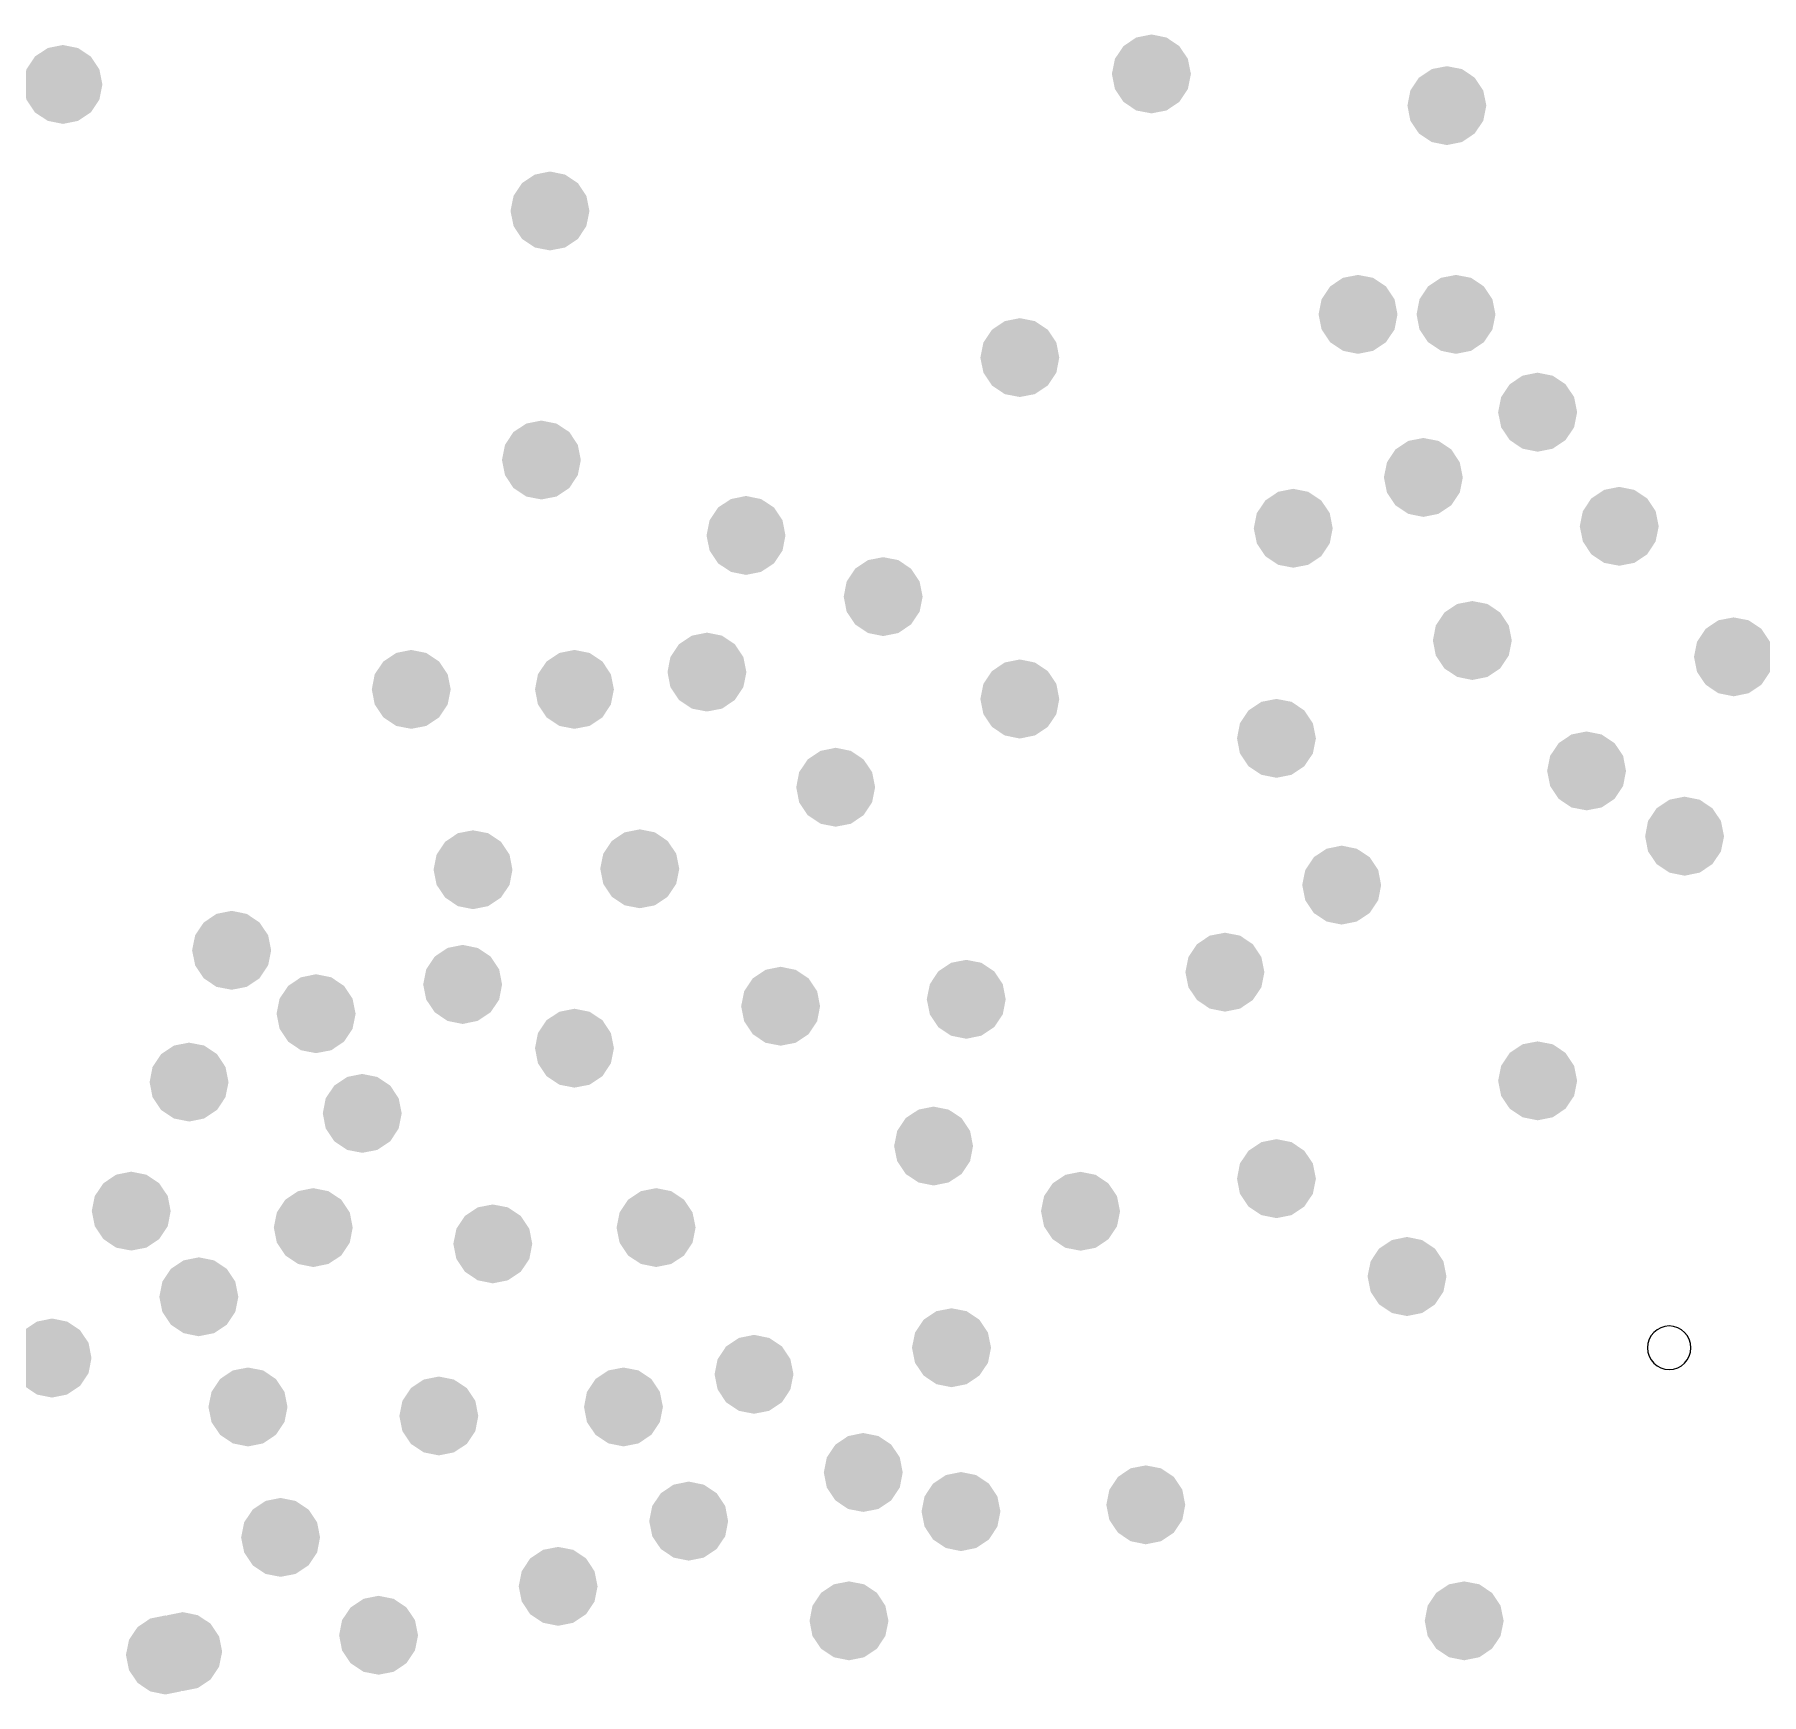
# Model space of a CAD drawing. Header units: millimetres. Extents: x 87938 to 265635, y 330093 to 434310.
# Drawn here: x 237111 to 238358, y 385910 to 387109 of the extents above; entities that cross this region are included whole.
import ezdxf

# ---------------------------------------------------------------- set-up
doc = ezdxf.new("R2010")
doc.units = ezdxf.units.MM

# ---------------------------------------------------------------- blocks, each defined once
blk = doc.blocks.new('A$C3F56660F')
at = {"lineweight": 0}
for start, end in [(0, 180), (180, 0)]:
    blk.add_arc((5914.5, 4636.9), 15.7, start, end, dxfattribs=at)
for points in [[(4754.2, 5549.5), (4754.2, 5578), (4734, 5569.7), (4743.2, 5575.8)], [(4754.2, 5549.5), (4774.3, 5569.7), (4754.2, 5578), (4765.1, 5575.8)], [(5540.5, 5557.1), (5520.3, 5577.2), (5511.9, 5557.1), (5514.1, 5568)], [(5540.5, 5557.1), (5540.5, 5585.6), (5520.3, 5577.2), (5529.5, 5583.4)], [(5540.5, 5557.1), (5560.6, 5577.2), (5540.5, 5585.6), (5551.4, 5583.4)], [(5540.5, 5557.1), (5569, 5557.1), (5560.6, 5577.2), (5566.8, 5568)], [(4754.2, 5549.5), (4734, 5569.7), (4725.6, 5549.5), (4727.8, 5560.4)], [(4754.2, 5549.5), (4782.7, 5549.5), (4774.3, 5569.7), (4780.5, 5560.4)], [(5540.5, 5557.1), (5511.9, 5557.1), (5520.3, 5536.9), (5514.1, 5546.2)], [(5540.5, 5557.1), (5520.3, 5536.9), (5540.5, 5528.6), (5529.5, 5530.7)], [(5540.5, 5557.1), (5540.5, 5528.6), (5560.6, 5536.9), (5551.4, 5530.7)], [(5540.5, 5557.1), (5560.6, 5536.9), (5569, 5557.1), (5566.8, 5546.2)], [(5753.9, 5534.2), (5733.7, 5554.4), (5725.4, 5534.2), (5727.5, 5545.1)], [(5753.9, 5534.2), (5753.9, 5562.7), (5733.7, 5554.4), (5743, 5560.6)], [(5753.9, 5534.2), (5774, 5554.4), (5753.9, 5562.7), (5764.8, 5560.6)], [(5753.9, 5534.2), (5782.4, 5534.2), (5774, 5554.4), (5780.2, 5545.1)], [(4754.2, 5549.5), (4725.6, 5549.5), (4734, 5529.3), (4727.8, 5538.6)], [(4754.2, 5549.5), (4734, 5529.3), (4754.2, 5521), (4743.2, 5523.2)], [(4754.2, 5549.5), (4754.2, 5521), (4774.3, 5529.3), (4765.1, 5523.2)], [(4754.2, 5549.5), (4774.3, 5529.3), (4782.7, 5549.5), (4780.5, 5538.6)], [(5753.9, 5534.2), (5725.4, 5534.2), (5733.7, 5514.1), (5727.5, 5523.3)], [(5753.9, 5534.2), (5733.7, 5514.1), (5753.9, 5505.7), (5743, 5507.9)], [(5753.9, 5534.2), (5753.9, 5505.7), (5774, 5514.1), (5764.8, 5507.9)], [(5753.9, 5534.2), (5774, 5514.1), (5782.4, 5534.2), (5780.2, 5523.3)], [(5106, 5458.1), (5085.8, 5478.2), (5077.5, 5458.1), (5079.7, 5469)], [(5106, 5458.1), (5106, 5486.6), (5085.8, 5478.2), (5095.1, 5484.4)], [(5106, 5458.1), (5126.2, 5478.2), (5106, 5486.6), (5116.9, 5484.4)], [(5106, 5458.1), (5134.5, 5458.1), (5126.2, 5478.2), (5132.3, 5469)], [(5106, 5458.1), (5077.5, 5458.1), (5085.8, 5437.9), (5079.7, 5447.2)], [(5106, 5458.1), (5085.8, 5437.9), (5106, 5429.6), (5095.1, 5431.7)], [(5106, 5458.1), (5106, 5429.6), (5126.2, 5437.9), (5116.9, 5431.7)], [(5106, 5458.1), (5126.2, 5437.9), (5134.5, 5458.1), (5132.3, 5447.2)], [(5689.7, 5383.4), (5669.6, 5403.6), (5661.2, 5383.4), (5663.4, 5394.3)], [(5689.7, 5383.4), (5689.7, 5411.9), (5669.6, 5403.6), (5678.8, 5409.8)], [(5689.7, 5383.4), (5709.9, 5403.6), (5689.7, 5411.9), (5700.6, 5409.8)], [(5689.7, 5383.4), (5718.2, 5383.4), (5709.9, 5403.6), (5716.1, 5394.3)], [(5760.5, 5383.4), (5740.3, 5403.6), (5732, 5383.4), (5734.1, 5394.3)], [(5760.5, 5383.4), (5760.5, 5411.9), (5740.3, 5403.6), (5749.6, 5409.8)], [(5760.5, 5383.4), (5780.6, 5403.6), (5760.5, 5411.9), (5771.4, 5409.8)], [(5760.5, 5383.4), (5789, 5383.4), (5780.6, 5403.6), (5786.8, 5394.3)], [(5445.4, 5352.2), (5445.4, 5380.7), (5425.3, 5372.3), (5434.5, 5378.5)], [(5445.4, 5352.2), (5465.6, 5372.3), (5445.4, 5380.7), (5456.3, 5378.5)], [(5689.7, 5383.4), (5661.2, 5383.4), (5669.6, 5363.3), (5663.4, 5372.5)], [(5689.7, 5383.4), (5669.6, 5363.3), (5689.7, 5354.9), (5678.8, 5357.1)], [(5689.7, 5383.4), (5689.7, 5354.9), (5709.9, 5363.3), (5700.6, 5357.1)], [(5689.7, 5383.4), (5709.9, 5363.3), (5718.2, 5383.4), (5716.1, 5372.5)], [(5760.5, 5383.4), (5732, 5383.4), (5740.3, 5363.3), (5734.1, 5372.5)], [(5760.5, 5383.4), (5740.3, 5363.3), (5760.5, 5354.9), (5749.6, 5357.1)], [(5760.5, 5383.4), (5760.5, 5354.9), (5780.6, 5363.3), (5771.4, 5357.1)], [(5760.5, 5383.4), (5780.6, 5363.3), (5789, 5383.4), (5786.8, 5372.5)], [(5445.4, 5352.2), (5425.3, 5372.3), (5416.9, 5352.2), (5419.1, 5363.1)], [(5445.4, 5352.2), (5473.9, 5352.2), (5465.6, 5372.3), (5471.8, 5363.1)], [(5445.4, 5352.2), (5416.9, 5352.2), (5425.3, 5332), (5419.1, 5341.3)], [(5445.4, 5352.2), (5425.3, 5332), (5445.4, 5323.7), (5434.5, 5325.8)], [(5445.4, 5352.2), (5445.4, 5323.7), (5465.6, 5332), (5456.3, 5325.8)], [(5445.4, 5352.2), (5465.6, 5332), (5473.9, 5352.2), (5471.8, 5341.3)], [(5819.4, 5312.7), (5819.4, 5341.3), (5799.3, 5332.9), (5808.5, 5339.1)], [(5819.4, 5312.7), (5839.6, 5332.9), (5819.4, 5341.3), (5830.4, 5339.1)], [(5819.4, 5312.7), (5799.3, 5332.9), (5790.9, 5312.7), (5793.1, 5323.7)], [(5819.4, 5312.7), (5848, 5312.7), (5839.6, 5332.9), (5845.8, 5323.7)], [(5099.8, 5278.2), (5099.8, 5306.7), (5079.6, 5298.4), (5088.9, 5304.5)], [(5099.8, 5278.2), (5120, 5298.4), (5099.8, 5306.7), (5110.7, 5304.5)], [(5819.4, 5312.7), (5790.9, 5312.7), (5799.3, 5292.6), (5793.1, 5301.8)], [(5819.4, 5312.7), (5799.3, 5292.6), (5819.4, 5284.2), (5808.5, 5286.4)], [(5819.4, 5312.7), (5819.4, 5284.2), (5839.6, 5292.6), (5830.4, 5286.4)], [(5819.4, 5312.7), (5839.6, 5292.6), (5848, 5312.7), (5845.8, 5301.8)], [(5099.8, 5278.2), (5079.6, 5298.4), (5071.3, 5278.2), (5073.5, 5289.1)], [(5099.8, 5278.2), (5128.3, 5278.2), (5120, 5298.4), (5126.1, 5289.1)], [(5736.9, 5265.6), (5736.9, 5294.1), (5716.7, 5285.8), (5726, 5292)], [(5736.9, 5265.6), (5757.1, 5285.8), (5736.9, 5294.1), (5747.8, 5292)], [(5099.8, 5278.2), (5071.3, 5278.2), (5079.6, 5258), (5073.5, 5267.3)], [(5099.8, 5278.2), (5079.6, 5258), (5099.8, 5249.7), (5088.9, 5251.8)], [(5099.8, 5278.2), (5099.8, 5249.7), (5120, 5258), (5110.7, 5251.8)], [(5099.8, 5278.2), (5120, 5258), (5128.3, 5278.2), (5126.1, 5267.3)], [(5736.9, 5265.6), (5716.7, 5285.8), (5708.4, 5265.6), (5710.6, 5276.5)], [(5736.9, 5265.6), (5765.4, 5265.6), (5757.1, 5285.8), (5763.2, 5276.5)], [(5736.9, 5265.6), (5708.4, 5265.6), (5716.7, 5245.5), (5710.6, 5254.7)], [(5736.9, 5265.6), (5716.7, 5245.5), (5736.9, 5237.1), (5726, 5239.3)], [(5736.9, 5265.6), (5736.9, 5237.1), (5757.1, 5245.5), (5747.8, 5239.3)], [(5736.9, 5265.6), (5757.1, 5245.5), (5765.4, 5265.6), (5763.2, 5254.7)], [(5247.6, 5223.7), (5247.6, 5252.2), (5227.5, 5243.9), (5236.7, 5250)], [(5247.6, 5223.7), (5267.8, 5243.9), (5247.6, 5252.2), (5258.5, 5250)], [(5642.9, 5228.9), (5642.9, 5257.4), (5622.8, 5249), (5632, 5255.2)], [(5642.9, 5228.9), (5663.1, 5249), (5642.9, 5257.4), (5653.8, 5255.2)], [(5878.4, 5230.3), (5878.4, 5258.8), (5858.2, 5250.4), (5867.5, 5256.6)], [(5878.4, 5230.3), (5898.6, 5250.4), (5878.4, 5258.8), (5889.3, 5256.6)], [(5247.6, 5223.7), (5227.5, 5243.9), (5219.1, 5223.7), (5221.3, 5234.6)], [(5247.6, 5223.7), (5276.1, 5223.7), (5267.8, 5243.9), (5274, 5234.6)], [(5642.9, 5228.9), (5622.8, 5249), (5614.4, 5228.9), (5616.6, 5239.8)], [(5642.9, 5228.9), (5671.4, 5228.9), (5663.1, 5249), (5669.3, 5239.8)], [(5878.4, 5230.3), (5858.2, 5250.4), (5849.9, 5230.3), (5852.1, 5241.2)], [(5878.4, 5230.3), (5906.9, 5230.3), (5898.6, 5250.4), (5904.7, 5241.2)], [(5642.9, 5228.9), (5614.4, 5228.9), (5622.8, 5208.7), (5616.6, 5218)], [(5642.9, 5228.9), (5622.8, 5208.7), (5642.9, 5200.4), (5632, 5202.5)], [(5642.9, 5228.9), (5642.9, 5200.4), (5663.1, 5208.7), (5653.8, 5202.5)], [(5642.9, 5228.9), (5663.1, 5208.7), (5671.4, 5228.9), (5669.3, 5218)], [(5878.4, 5230.3), (5849.9, 5230.3), (5858.2, 5210.1), (5852.1, 5219.4)], [(5878.4, 5230.3), (5858.2, 5210.1), (5878.4, 5201.8), (5867.5, 5203.9)], [(5878.4, 5230.3), (5878.4, 5201.8), (5898.6, 5210.1), (5889.3, 5203.9)], [(5878.4, 5230.3), (5898.6, 5210.1), (5906.9, 5230.3), (5904.7, 5219.4)], [(5247.6, 5223.7), (5219.1, 5223.7), (5227.5, 5203.5), (5221.3, 5212.8)], [(5247.6, 5223.7), (5227.5, 5203.5), (5247.6, 5195.2), (5236.7, 5197.4)], [(5247.6, 5223.7), (5247.6, 5195.2), (5267.8, 5203.5), (5258.5, 5197.4)], [(5247.6, 5223.7), (5267.8, 5203.5), (5276.1, 5223.7), (5274, 5212.8)], [(5346.7, 5179.5), (5346.7, 5208), (5326.5, 5199.7), (5335.8, 5205.9)], [(5346.7, 5179.5), (5366.8, 5199.7), (5346.7, 5208), (5357.6, 5205.9)], [(5346.7, 5179.5), (5326.5, 5199.7), (5318.2, 5179.5), (5320.3, 5190.4)], [(5346.7, 5179.5), (5375.2, 5179.5), (5366.8, 5199.7), (5373, 5190.4)], [(5346.7, 5179.5), (5318.2, 5179.5), (5326.5, 5159.4), (5320.3, 5168.6)], [(5346.7, 5179.5), (5326.5, 5159.4), (5346.7, 5151), (5335.8, 5153.2)], [(5346.7, 5179.5), (5346.7, 5151), (5366.8, 5159.4), (5357.6, 5153.2)], [(5346.7, 5179.5), (5366.8, 5159.4), (5375.2, 5179.5), (5373, 5168.6)], [(5772.3, 5147.8), (5752.1, 5168), (5743.8, 5147.8), (5745.9, 5158.7)], [(5772.3, 5147.8), (5772.3, 5176.3), (5752.1, 5168), (5761.4, 5174.2)], [(5772.3, 5147.8), (5792.4, 5168), (5772.3, 5176.3), (5783.2, 5174.2)], [(5772.3, 5147.8), (5800.8, 5147.8), (5792.4, 5168), (5798.6, 5158.7)], [(5961, 5136), (5961, 5164.5), (5940.8, 5156.2), (5950, 5162.4)], [(5961, 5136), (5981.1, 5156.2), (5961, 5164.5), (5971.9, 5162.4)], [(5219.4, 5125), (5219.4, 5153.5), (5199.2, 5145.1), (5208.5, 5151.3)], [(5219.4, 5125), (5239.5, 5145.1), (5219.4, 5153.5), (5230.3, 5151.3)], [(5961, 5136), (5940.8, 5156.2), (5932.4, 5136), (5934.6, 5146.9)], [(5961, 5136), (5989.5, 5136), (5981.1, 5156.2), (5987.3, 5146.9)], [(5005.8, 5112.5), (5005.8, 5141), (4985.6, 5132.6), (4994.9, 5138.8)], [(5005.8, 5112.5), (5025.9, 5132.6), (5005.8, 5141), (5016.7, 5138.8)], [(5123.7, 5112.5), (5123.7, 5141), (5103.5, 5132.6), (5112.8, 5138.8)], [(5123.7, 5112.5), (5143.9, 5132.6), (5123.7, 5141), (5134.6, 5138.8)], [(5219.4, 5125), (5199.2, 5145.1), (5190.9, 5125), (5193, 5135.9)], [(5219.4, 5125), (5247.9, 5125), (5239.5, 5145.1), (5245.7, 5135.9)], [(5772.3, 5147.8), (5743.8, 5147.8), (5752.1, 5127.6), (5745.9, 5136.9)], [(5772.3, 5147.8), (5752.1, 5127.6), (5772.3, 5119.3), (5761.4, 5121.5)], [(5772.3, 5147.8), (5772.3, 5119.3), (5792.4, 5127.6), (5783.2, 5121.5)], [(5772.3, 5147.8), (5792.4, 5127.6), (5800.8, 5147.8), (5798.6, 5136.9)], [(5005.8, 5112.5), (4985.6, 5132.6), (4977.3, 5112.5), (4979.4, 5123.4)], [(5005.8, 5112.5), (5034.3, 5112.5), (5025.9, 5132.6), (5032.1, 5123.4)], [(5123.7, 5112.5), (5103.5, 5132.6), (5095.2, 5112.5), (5097.3, 5123.4)], [(5123.7, 5112.5), (5152.2, 5112.5), (5143.9, 5132.6), (5150, 5123.4)], [(5445.4, 5105.5), (5445.4, 5134.1), (5425.3, 5125.7), (5434.5, 5131.9)], [(5445.4, 5105.5), (5465.6, 5125.7), (5445.4, 5134.1), (5456.3, 5131.9)], [(5961, 5136), (5932.4, 5136), (5940.8, 5115.9), (5934.6, 5125.1)], [(5961, 5136), (5940.8, 5115.9), (5961, 5107.5), (5950, 5109.7)], [(5961, 5136), (5961, 5107.5), (5981.1, 5115.9), (5971.9, 5109.7)], [(5961, 5136), (5981.1, 5115.9), (5989.5, 5136), (5987.3, 5125.1)], [(5219.4, 5125), (5190.9, 5125), (5199.2, 5104.8), (5193, 5114.1)], [(5219.4, 5125), (5199.2, 5104.8), (5219.4, 5096.5), (5208.5, 5098.6)], [(5219.4, 5125), (5219.4, 5096.5), (5239.5, 5104.8), (5230.3, 5098.6)], [(5219.4, 5125), (5239.5, 5104.8), (5247.9, 5125), (5245.7, 5114.1)], [(5445.4, 5105.5), (5425.3, 5125.7), (5416.9, 5105.5), (5419.1, 5116.5)], [(5445.4, 5105.5), (5473.9, 5105.5), (5465.6, 5125.7), (5471.8, 5116.5)], [(5005.8, 5112.5), (4977.3, 5112.5), (4985.6, 5092.3), (4979.4, 5101.6)], [(5005.8, 5112.5), (4985.6, 5092.3), (5005.8, 5084), (4994.9, 5086.1)], [(5005.8, 5112.5), (5005.8, 5084), (5025.9, 5092.3), (5016.7, 5086.1)], [(5005.8, 5112.5), (5025.9, 5092.3), (5034.3, 5112.5), (5032.1, 5101.6)], [(5123.7, 5112.5), (5095.2, 5112.5), (5103.5, 5092.3), (5097.3, 5101.6)], [(5123.7, 5112.5), (5103.5, 5092.3), (5123.7, 5084), (5112.8, 5086.1)], [(5123.7, 5112.5), (5123.7, 5084), (5143.9, 5092.3), (5134.6, 5086.1)], [(5123.7, 5112.5), (5143.9, 5092.3), (5152.2, 5112.5), (5150, 5101.6)], [(5445.4, 5105.5), (5416.9, 5105.5), (5425.3, 5085.4), (5419.1, 5094.6)], [(5445.4, 5105.5), (5425.3, 5085.4), (5445.4, 5077), (5434.5, 5079.2)], [(5445.4, 5105.5), (5445.4, 5077), (5465.6, 5085.4), (5456.3, 5079.2)], [(5445.4, 5105.5), (5465.6, 5085.4), (5473.9, 5105.5), (5471.8, 5094.6)], [(5630.8, 5077.1), (5630.8, 5105.6), (5610.6, 5097.3), (5619.9, 5103.5)], [(5630.8, 5077.1), (5650.9, 5097.3), (5630.8, 5105.6), (5641.7, 5103.5)], [(5630.8, 5077.1), (5610.6, 5097.3), (5602.3, 5077.1), (5604.4, 5088)], [(5630.8, 5077.1), (5659.3, 5077.1), (5650.9, 5097.3), (5657.1, 5088)], [(5854.8, 5053.6), (5854.8, 5082.1), (5834.7, 5073.7), (5843.9, 5079.9)], [(5854.8, 5053.6), (5875, 5073.7), (5854.8, 5082.1), (5865.7, 5079.9)], [(5312.4, 5041.8), (5312.4, 5070.3), (5292.2, 5061.9), (5301.5, 5068.1)], [(5312.4, 5041.8), (5332.5, 5061.9), (5312.4, 5070.3), (5323.3, 5068.1)], [(5630.8, 5077.1), (5602.3, 5077.1), (5610.6, 5057), (5604.4, 5066.2)], [(5630.8, 5077.1), (5610.6, 5057), (5630.8, 5048.6), (5619.9, 5050.8)], [(5630.8, 5077.1), (5630.8, 5048.6), (5650.9, 5057), (5641.7, 5050.8)], [(5630.8, 5077.1), (5650.9, 5057), (5659.3, 5077.1), (5657.1, 5066.2)], [(5854.8, 5053.6), (5834.7, 5073.7), (5826.3, 5053.6), (5828.5, 5064.5)], [(5854.8, 5053.6), (5883.3, 5053.6), (5875, 5073.7), (5881.2, 5064.5)], [(5312.4, 5041.8), (5292.2, 5061.9), (5283.9, 5041.8), (5286, 5052.7)], [(5312.4, 5041.8), (5340.9, 5041.8), (5332.5, 5061.9), (5338.7, 5052.7)], [(5854.8, 5053.6), (5826.3, 5053.6), (5834.7, 5033.4), (5828.5, 5042.7)], [(5854.8, 5053.6), (5834.7, 5033.4), (5854.8, 5025.1), (5843.9, 5027.2)], [(5854.8, 5053.6), (5854.8, 5025.1), (5875, 5033.4), (5865.7, 5027.2)], [(5854.8, 5053.6), (5875, 5033.4), (5883.3, 5053.6), (5881.2, 5042.7)], [(5312.4, 5041.8), (5283.9, 5041.8), (5292.2, 5021.6), (5286, 5030.9)], [(5312.4, 5041.8), (5292.2, 5021.6), (5312.4, 5013.3), (5301.5, 5015.4)], [(5312.4, 5041.8), (5312.4, 5013.3), (5332.5, 5021.6), (5323.3, 5015.4)], [(5312.4, 5041.8), (5332.5, 5021.6), (5340.9, 5041.8), (5338.7, 5030.9)], [(5925.6, 5006.4), (5925.6, 5035), (5905.4, 5026.6), (5914.7, 5032.8)], [(5925.6, 5006.4), (5945.7, 5026.6), (5925.6, 5035), (5936.5, 5032.8)], [(5925.6, 5006.4), (5905.4, 5026.6), (5897.1, 5006.4), (5899.2, 5017.4)], [(5925.6, 5006.4), (5954.1, 5006.4), (5945.7, 5026.6), (5951.9, 5017.4)], [(5050.4, 4982.2), (5030.3, 5002.4), (5021.9, 4982.2), (5024.1, 4993.1)], [(5050.4, 4982.2), (5050.4, 5010.7), (5030.3, 5002.4), (5039.5, 5008.6)], [(5050.4, 4982.2), (5070.6, 5002.4), (5050.4, 5010.7), (5061.3, 5008.6)], [(5050.4, 4982.2), (5078.9, 4982.2), (5070.6, 5002.4), (5076.8, 4993.1)], [(5170.9, 4982.9), (5150.7, 5003), (5142.3, 4982.9), (5144.5, 4993.8)], [(5170.9, 4982.9), (5170.9, 5011.4), (5150.7, 5003), (5159.9, 5009.2)], [(5170.9, 4982.9), (5191, 5003), (5170.9, 5011.4), (5181.8, 5009.2)], [(5170.9, 4982.9), (5199.4, 4982.9), (5191, 5003), (5197.2, 4993.8)], [(5925.6, 5006.4), (5897.1, 5006.4), (5905.4, 4986.3), (5899.2, 4995.5)], [(5925.6, 5006.4), (5905.4, 4986.3), (5925.6, 4977.9), (5914.7, 4980.1)], [(5925.6, 5006.4), (5925.6, 4977.9), (5945.7, 4986.3), (5936.5, 4980.1)], [(5925.6, 5006.4), (5945.7, 4986.3), (5954.1, 5006.4), (5951.9, 4995.5)], [(5677.9, 4971.1), (5657.8, 4991.3), (5649.4, 4971.1), (5651.6, 4982)], [(5677.9, 4971.1), (5677.9, 4999.6), (5657.8, 4991.3), (5667, 4997.4)], [(5677.9, 4971.1), (5698.1, 4991.3), (5677.9, 4999.6), (5688.8, 4997.4)], [(5677.9, 4971.1), (5706.4, 4971.1), (5698.1, 4991.3), (5704.3, 4982)], [(5050.4, 4982.2), (5021.9, 4982.2), (5030.3, 4962.1), (5024.1, 4971.3)], [(5050.4, 4982.2), (5030.3, 4962.1), (5050.4, 4953.7), (5039.5, 4955.9)], [(5050.4, 4982.2), (5050.4, 4953.7), (5070.6, 4962.1), (5061.3, 4955.9)], [(5050.4, 4982.2), (5070.6, 4962.1), (5078.9, 4982.2), (5076.8, 4971.3)], [(5170.9, 4982.9), (5142.3, 4982.9), (5150.7, 4962.7), (5144.5, 4972)], [(5170.9, 4982.9), (5150.7, 4962.7), (5170.9, 4954.4), (5159.9, 4956.5)], [(5170.9, 4982.9), (5170.9, 4954.4), (5191, 4962.7), (5181.8, 4956.5)], [(5170.9, 4982.9), (5191, 4962.7), (5199.4, 4982.9), (5197.2, 4972)], [(5677.9, 4971.1), (5649.4, 4971.1), (5657.8, 4950.9), (5651.6, 4960.2)], [(5677.9, 4971.1), (5657.8, 4950.9), (5677.9, 4942.6), (5667, 4944.8)], [(5677.9, 4971.1), (5677.9, 4942.6), (5698.1, 4950.9), (5688.8, 4944.8)], [(5677.9, 4971.1), (5698.1, 4950.9), (5706.4, 4971.1), (5704.3, 4960.2)], [(4876.1, 4924), (4876.1, 4952.5), (4855.9, 4944.1), (4865.1, 4950.3)], [(4876.1, 4924), (4896.2, 4944.1), (4876.1, 4952.5), (4887, 4950.3)], [(4876.1, 4924), (4855.9, 4944.1), (4847.5, 4924), (4849.7, 4934.9)], [(4876.1, 4924), (4904.6, 4924), (4896.2, 4944.1), (4902.4, 4934.9)], [(5042.9, 4899.3), (5042.9, 4927.9), (5022.8, 4919.5), (5032, 4925.7)], [(5042.9, 4899.3), (5063.1, 4919.5), (5042.9, 4927.9), (5053.8, 4925.7)], [(5593.6, 4908.2), (5573.4, 4928.4), (5565, 4908.2), (5567.2, 4919.1)], [(5593.6, 4908.2), (5593.6, 4936.7), (5573.4, 4928.4), (5582.6, 4934.6)], [(5593.6, 4908.2), (5613.7, 4928.4), (5593.6, 4936.7), (5604.5, 4934.6)], [(5593.6, 4908.2), (5622.1, 4908.2), (5613.7, 4928.4), (5619.9, 4919.1)], [(4876.1, 4924), (4847.5, 4924), (4855.9, 4903.8), (4849.7, 4913.1)], [(4876.1, 4924), (4855.9, 4903.8), (4876.1, 4895.5), (4865.1, 4897.6)], [(4876.1, 4924), (4876.1, 4895.5), (4896.2, 4903.8), (4887, 4897.6)], [(4876.1, 4924), (4896.2, 4903.8), (4904.6, 4924), (4902.4, 4913.1)], [(5042.9, 4899.3), (5022.8, 4919.5), (5014.4, 4899.3), (5016.6, 4910.2)], [(5042.9, 4899.3), (5071.4, 4899.3), (5063.1, 4919.5), (5069.3, 4910.2)], [(5406.7, 4888.6), (5406.7, 4917.1), (5386.5, 4908.8), (5395.8, 4915)], [(5406.7, 4888.6), (5426.9, 4908.8), (5406.7, 4917.1), (5417.6, 4915)], [(4937, 4878.2), (4937, 4906.7), (4916.9, 4898.3), (4926.1, 4904.5)], [(4937, 4878.2), (4957.2, 4898.3), (4937, 4906.7), (4948, 4904.5)], [(5272.6, 4883.6), (5252.5, 4903.7), (5244.1, 4883.6), (5246.3, 4894.5)], [(5272.6, 4883.6), (5272.6, 4912.1), (5252.5, 4903.7), (5261.7, 4909.9)], [(5272.6, 4883.6), (5292.8, 4903.7), (5272.6, 4912.1), (5283.5, 4909.9)], [(5272.6, 4883.6), (5301.1, 4883.6), (5292.8, 4903.7), (5299, 4894.5)], [(5406.7, 4888.6), (5386.5, 4908.8), (5378.2, 4888.6), (5380.4, 4899.5)], [(5406.7, 4888.6), (5435.2, 4888.6), (5426.9, 4908.8), (5433.1, 4899.5)], [(5593.6, 4908.2), (5565, 4908.2), (5573.4, 4888.1), (5567.2, 4897.3)], [(5593.6, 4908.2), (5573.4, 4888.1), (5593.6, 4879.7), (5582.6, 4881.9)], [(5593.6, 4908.2), (5593.6, 4879.7), (5613.7, 4888.1), (5604.5, 4881.9)], [(5593.6, 4908.2), (5613.7, 4888.1), (5622.1, 4908.2), (5619.9, 4897.3)], [(4937, 4878.2), (4916.9, 4898.3), (4908.5, 4878.2), (4910.7, 4889.1)], [(4937, 4878.2), (4965.6, 4878.2), (4957.2, 4898.3), (4963.4, 4889.1)], [(5042.9, 4899.3), (5014.4, 4899.3), (5022.8, 4879.2), (5016.6, 4888.4)], [(5042.9, 4899.3), (5022.8, 4879.2), (5042.9, 4870.8), (5032, 4873)], [(5042.9, 4899.3), (5042.9, 4870.8), (5063.1, 4879.2), (5053.8, 4873)], [(5042.9, 4899.3), (5063.1, 4879.2), (5071.4, 4899.3), (5069.3, 4888.4)], [(4937, 4878.2), (4908.5, 4878.2), (4916.9, 4858), (4910.7, 4867.3)], [(4937, 4878.2), (4916.9, 4858), (4937, 4849.7), (4926.1, 4851.8)], [(4937, 4878.2), (4937, 4849.7), (4957.2, 4858), (4948, 4851.8)], [(4937, 4878.2), (4957.2, 4858), (4965.6, 4878.2), (4963.4, 4867.3)], [(5123.7, 4853.3), (5123.7, 4881.8), (5103.5, 4873.5), (5112.8, 4879.6)], [(5123.7, 4853.3), (5143.9, 4873.5), (5123.7, 4881.8), (5134.6, 4879.6)], [(5272.6, 4883.6), (5244.1, 4883.6), (5252.5, 4863.4), (5246.3, 4872.7)], [(5272.6, 4883.6), (5252.5, 4863.4), (5272.6, 4855.1), (5261.7, 4857.2)], [(5272.6, 4883.6), (5272.6, 4855.1), (5292.8, 4863.4), (5283.5, 4857.2)], [(5272.6, 4883.6), (5292.8, 4863.4), (5301.1, 4883.6), (5299, 4872.7)], [(5406.7, 4888.6), (5378.2, 4888.6), (5386.5, 4868.5), (5380.4, 4877.7)], [(5406.7, 4888.6), (5386.5, 4868.5), (5406.7, 4860.1), (5395.8, 4862.3)], [(5406.7, 4888.6), (5406.7, 4860.1), (5426.9, 4868.5), (5417.6, 4862.3)], [(5406.7, 4888.6), (5426.9, 4868.5), (5435.2, 4888.6), (5433.1, 4877.7)], [(5123.7, 4853.3), (5103.5, 4873.5), (5095.2, 4853.3), (5097.3, 4864.2)], [(5123.7, 4853.3), (5152.2, 4853.3), (5143.9, 4873.5), (5150, 4864.2)], [(4845.3, 4828.8), (4845.3, 4857.3), (4825.1, 4849), (4834.4, 4855.2)], [(4845.3, 4828.8), (4865.5, 4849), (4845.3, 4857.3), (4856.2, 4855.2)], [(5123.7, 4853.3), (5095.2, 4853.3), (5103.5, 4833.1), (5097.3, 4842.4)], [(5123.7, 4853.3), (5103.5, 4833.1), (5123.7, 4824.8), (5112.8, 4826.9)], [(5123.7, 4853.3), (5123.7, 4824.8), (5143.9, 4833.1), (5134.6, 4826.9)], [(5123.7, 4853.3), (5143.9, 4833.1), (5152.2, 4853.3), (5150, 4842.4)], [(5819.4, 4829.7), (5819.4, 4858.2), (5799.3, 4849.9), (5808.5, 4856.1)], [(5819.4, 4829.7), (5839.6, 4849.9), (5819.4, 4858.2), (5830.4, 4856.1)], [(4845.3, 4828.8), (4825.1, 4849), (4816.8, 4828.8), (4818.9, 4839.7)], [(4845.3, 4828.8), (4873.8, 4828.8), (4865.5, 4849), (4871.6, 4839.7)], [(5819.4, 4829.7), (5799.3, 4849.9), (5790.9, 4829.7), (5793.1, 4840.6)], [(5819.4, 4829.7), (5848, 4829.7), (5839.6, 4849.9), (5845.8, 4840.6)], [(4845.3, 4828.8), (4816.8, 4828.8), (4825.1, 4808.7), (4818.9, 4817.9)], [(4845.3, 4828.8), (4825.1, 4808.7), (4845.3, 4800.3), (4834.4, 4802.5)], [(4845.3, 4828.8), (4845.3, 4800.3), (4865.5, 4808.7), (4856.2, 4802.5)], [(4845.3, 4828.8), (4865.5, 4808.7), (4873.8, 4828.8), (4871.6, 4817.9)], [(4970.4, 4806.2), (4970.4, 4834.7), (4950.2, 4826.3), (4959.5, 4832.5)], [(4970.4, 4806.2), (4990.6, 4826.3), (4970.4, 4834.7), (4981.3, 4832.5)], [(5819.4, 4829.7), (5790.9, 4829.7), (5799.3, 4809.6), (5793.1, 4818.8)], [(5819.4, 4829.7), (5799.3, 4809.6), (5819.4, 4801.2), (5808.5, 4803.4)], [(5819.4, 4829.7), (5819.4, 4801.2), (5839.6, 4809.6), (5830.4, 4803.4)], [(5819.4, 4829.7), (5839.6, 4809.6), (5848, 4829.7), (5845.8, 4818.8)], [(4970.4, 4806.2), (4950.2, 4826.3), (4941.9, 4806.2), (4944, 4817.1)], [(4970.4, 4806.2), (4998.9, 4806.2), (4990.6, 4826.3), (4996.7, 4817.1)], [(4970.4, 4806.2), (4941.9, 4806.2), (4950.2, 4786), (4944, 4795.3)], [(4970.4, 4806.2), (4950.2, 4786), (4970.4, 4777.7), (4959.5, 4779.8)], [(4970.4, 4806.2), (4970.4, 4777.7), (4990.6, 4786), (4981.3, 4779.8)], [(4970.4, 4806.2), (4990.6, 4786), (4998.9, 4806.2), (4996.7, 4795.3)], [(5383.1, 4782.6), (5363, 4802.8), (5354.6, 4782.6), (5356.8, 4793.5)], [(5383.1, 4782.6), (5383.1, 4811.1), (5363, 4802.8), (5372.2, 4808.9)], [(5383.1, 4782.6), (5403.3, 4802.8), (5383.1, 4811.1), (5394, 4808.9)], [(5383.1, 4782.6), (5411.6, 4782.6), (5403.3, 4802.8), (5409.5, 4793.5)], [(5383.1, 4782.6), (5354.6, 4782.6), (5363, 4762.4), (5356.8, 4771.7)], [(5383.1, 4782.6), (5363, 4762.4), (5383.1, 4754.1), (5372.2, 4756.3)], [(5383.1, 4782.6), (5383.1, 4754.1), (5403.3, 4762.4), (5394, 4756.3)], [(5383.1, 4782.6), (5403.3, 4762.4), (5411.6, 4782.6), (5409.5, 4771.7)], [(5630.8, 4759), (5610.6, 4779.2), (5602.3, 4759), (5604.4, 4770)], [(5630.8, 4759), (5630.8, 4787.6), (5610.6, 4779.2), (5619.9, 4785.4)], [(5630.8, 4759), (5650.9, 4779.2), (5630.8, 4787.6), (5641.7, 4785.4)], [(5630.8, 4759), (5659.3, 4759), (5650.9, 4779.2), (5657.1, 4770)], [(4803.5, 4735.6), (4783.4, 4755.7), (4775, 4735.6), (4777.2, 4746.5)], [(4803.5, 4735.6), (4803.5, 4764.1), (4783.4, 4755.7), (4792.6, 4761.9)], [(4803.5, 4735.6), (4823.7, 4755.7), (4803.5, 4764.1), (4814.4, 4761.9)], [(4803.5, 4735.6), (4832, 4735.6), (4823.7, 4755.7), (4829.9, 4746.5)], [(5489.3, 4735.5), (5469.1, 4755.6), (5460.7, 4735.5), (5462.9, 4746.4)], [(5489.3, 4735.5), (5489.3, 4764), (5469.1, 4755.6), (5478.3, 4761.8)], [(5489.3, 4735.5), (5509.4, 4755.6), (5489.3, 4764), (5500.2, 4761.8)], [(5489.3, 4735.5), (5517.8, 4735.5), (5509.4, 4755.6), (5515.6, 4746.4)], [(5630.8, 4759), (5602.3, 4759), (5610.6, 4738.9), (5604.4, 4748.1)], [(5630.8, 4759), (5610.6, 4738.9), (5630.8, 4730.5), (5619.9, 4732.7)], [(5630.8, 4759), (5630.8, 4730.5), (5650.9, 4738.9), (5641.7, 4732.7)], [(5630.8, 4759), (5650.9, 4738.9), (5659.3, 4759), (5657.1, 4748.1)], [(4935, 4723.7), (4914.9, 4743.9), (4906.5, 4723.7), (4908.7, 4734.6)], [(4935, 4723.7), (4935, 4752.2), (4914.9, 4743.9), (4924.1, 4750)], [(4935, 4723.7), (4955.2, 4743.9), (4935, 4752.2), (4945.9, 4750)], [(4935, 4723.7), (4963.5, 4723.7), (4955.2, 4743.9), (4961.4, 4734.6)], [(5064.7, 4711.9), (5064.7, 4740.4), (5044.6, 4732.1), (5053.8, 4738.3)], [(5064.7, 4711.9), (5084.9, 4732.1), (5064.7, 4740.4), (5075.6, 4738.3)], [(5182.7, 4723.7), (5162.5, 4743.9), (5154.1, 4723.7), (5156.3, 4734.6)], [(5182.7, 4723.7), (5182.7, 4752.2), (5162.5, 4743.9), (5171.7, 4750)], [(5182.7, 4723.7), (5202.8, 4743.9), (5182.7, 4752.2), (5193.6, 4750)], [(5182.7, 4723.7), (5211.2, 4723.7), (5202.8, 4743.9), (5209, 4734.6)], [(4803.5, 4735.6), (4775, 4735.6), (4783.4, 4715.4), (4777.2, 4724.7)], [(4803.5, 4735.6), (4783.4, 4715.4), (4803.5, 4707.1), (4792.6, 4709.2)], [(4803.5, 4735.6), (4803.5, 4707.1), (4823.7, 4715.4), (4814.4, 4709.2)], [(4803.5, 4735.6), (4823.7, 4715.4), (4832, 4735.6), (4829.9, 4724.7)], [(5064.7, 4711.9), (5044.6, 4732.1), (5036.2, 4711.9), (5038.4, 4722.8)], [(5064.7, 4711.9), (5093.2, 4711.9), (5084.9, 4732.1), (5091.1, 4722.8)], [(5489.3, 4735.5), (5460.7, 4735.5), (5469.1, 4715.3), (5462.9, 4724.6)], [(5489.3, 4735.5), (5469.1, 4715.3), (5489.3, 4707), (5478.3, 4709.1)], [(5489.3, 4735.5), (5489.3, 4707), (5509.4, 4715.3), (5500.2, 4709.1)], [(5489.3, 4735.5), (5509.4, 4715.3), (5517.8, 4735.5), (5515.6, 4724.6)], [(4935, 4723.7), (4906.5, 4723.7), (4914.9, 4703.5), (4908.7, 4712.8)], [(4935, 4723.7), (4914.9, 4703.5), (4935, 4695.2), (4924.1, 4697.4)], [(4935, 4723.7), (4935, 4695.2), (4955.2, 4703.5), (4945.9, 4697.4)], [(4935, 4723.7), (4955.2, 4703.5), (4963.5, 4723.7), (4961.4, 4712.8)], [(5182.7, 4723.7), (5154.1, 4723.7), (5162.5, 4703.5), (5156.3, 4712.8)], [(5182.7, 4723.7), (5162.5, 4703.5), (5182.7, 4695.2), (5171.7, 4697.4)], [(5182.7, 4723.7), (5182.7, 4695.2), (5202.8, 4703.5), (5193.6, 4697.4)], [(5182.7, 4723.7), (5202.8, 4703.5), (5211.2, 4723.7), (5209, 4712.8)], [(5725.1, 4688.4), (5725.1, 4716.9), (5704.9, 4708.5), (5714.2, 4714.7)], [(5725.1, 4688.4), (5745.3, 4708.5), (5725.1, 4716.9), (5736, 4714.7)], [(5064.7, 4711.9), (5036.2, 4711.9), (5044.6, 4691.8), (5038.4, 4701)], [(5064.7, 4711.9), (5044.6, 4691.8), (5064.7, 4683.4), (5053.8, 4685.6)], [(5064.7, 4711.9), (5064.7, 4683.4), (5084.9, 4691.8), (5075.6, 4685.6)], [(5064.7, 4711.9), (5084.9, 4691.8), (5093.2, 4711.9), (5091.1, 4701)], [(5725.1, 4688.4), (5704.9, 4708.5), (5696.6, 4688.4), (5698.8, 4699.3)], [(5725.1, 4688.4), (5753.6, 4688.4), (5745.3, 4708.5), (5751.4, 4699.3)], [(4852.3, 4673.7), (4832.2, 4693.9), (4823.8, 4673.7), (4826, 4684.6)], [(4852.3, 4673.7), (4852.3, 4702.2), (4832.2, 4693.9), (4841.4, 4700)], [(4852.3, 4673.7), (4872.5, 4693.9), (4852.3, 4702.2), (4863.3, 4700)], [(4852.3, 4673.7), (4880.9, 4673.7), (4872.5, 4693.9), (4878.7, 4684.6)], [(5725.1, 4688.4), (5696.6, 4688.4), (5704.9, 4668.2), (5698.8, 4677.4)], [(5725.1, 4688.4), (5704.9, 4668.2), (5725.1, 4659.8), (5714.2, 4662)], [(5725.1, 4688.4), (5725.1, 4659.8), (5745.3, 4668.2), (5736, 4662)], [(5725.1, 4688.4), (5745.3, 4668.2), (5753.6, 4688.4), (5751.4, 4677.4)], [(4852.3, 4673.7), (4823.8, 4673.7), (4832.2, 4653.5), (4826, 4662.8)], [(4852.3, 4673.7), (4832.2, 4653.5), (4852.3, 4645.2), (4841.4, 4647.4)], [(4852.3, 4673.7), (4852.3, 4645.2), (4872.5, 4653.5), (4863.3, 4647.4)], [(4852.3, 4673.7), (4872.5, 4653.5), (4880.9, 4673.7), (4878.7, 4662.8)], [(4746.3, 4629.5), (4746.3, 4658), (4726.2, 4649.6), (4735.4, 4655.8)], [(4746.3, 4629.5), (4766.5, 4649.6), (4746.3, 4658), (4757.2, 4655.8)], [(5396.1, 4636.9), (5375.9, 4657.1), (5367.5, 4636.9), (5369.7, 4647.8)], [(5396.1, 4636.9), (5396.1, 4665.4), (5375.9, 4657.1), (5385.1, 4663.3)], [(5396.1, 4636.9), (5416.2, 4657.1), (5396.1, 4665.4), (5407, 4663.3)], [(5396.1, 4636.9), (5424.6, 4636.9), (5416.2, 4657.1), (5422.4, 4647.8)], [(4746.3, 4629.5), (4726.2, 4649.6), (4717.8, 4629.5), (4720, 4640.4)], [(4746.3, 4629.5), (4774.8, 4629.5), (4766.5, 4649.6), (4772.7, 4640.4)], [(5253.4, 4617.7), (5253.4, 4646.2), (5233.2, 4637.8), (5242.5, 4644)], [(5253.4, 4617.7), (5273.6, 4637.8), (5253.4, 4646.2), (5264.3, 4644)], [(4746.3, 4629.5), (4717.8, 4629.5), (4726.2, 4609.3), (4720, 4618.5)], [(4746.3, 4629.5), (4726.2, 4609.3), (4746.3, 4600.9), (4735.4, 4603.1)], [(4746.3, 4629.5), (4746.3, 4600.9), (4766.5, 4609.3), (4757.2, 4603.1)], [(4746.3, 4629.5), (4766.5, 4609.3), (4774.8, 4629.5), (4772.7, 4618.5)], [(5253.4, 4617.7), (5233.2, 4637.8), (5224.9, 4617.7), (5227.1, 4628.6)], [(5253.4, 4617.7), (5281.9, 4617.7), (5273.6, 4637.8), (5279.7, 4628.6)], [(5396.1, 4636.9), (5367.5, 4636.9), (5375.9, 4616.8), (5369.7, 4626)], [(5396.1, 4636.9), (5375.9, 4616.8), (5396.1, 4608.4), (5385.1, 4610.6)], [(5396.1, 4636.9), (5396.1, 4608.4), (5416.2, 4616.8), (5407, 4610.6)], [(5396.1, 4636.9), (5416.2, 4616.8), (5424.6, 4636.9), (5422.4, 4626)], [(4887.8, 4594.1), (4887.8, 4622.6), (4867.7, 4614.3), (4876.9, 4620.5)], [(4887.8, 4594.1), (4908, 4614.3), (4887.8, 4622.6), (4898.8, 4620.5)], [(5025.7, 4587.6), (5025.7, 4616.1), (5005.6, 4607.8), (5014.8, 4613.9)], [(5025.7, 4587.6), (5045.9, 4607.8), (5025.7, 4616.1), (5036.6, 4613.9)], [(5159.1, 4594.1), (5159.1, 4622.6), (5138.9, 4614.3), (5148.2, 4620.5)], [(5159.1, 4594.1), (5179.2, 4614.3), (5159.1, 4622.6), (5170, 4620.5)], [(5253.4, 4617.7), (5224.9, 4617.7), (5233.2, 4597.5), (5227.1, 4606.8)], [(5253.4, 4617.7), (5233.2, 4597.5), (5253.4, 4589.2), (5242.5, 4591.3)], [(5253.4, 4617.7), (5253.4, 4589.2), (5273.6, 4597.5), (5264.3, 4591.3)], [(5253.4, 4617.7), (5273.6, 4597.5), (5281.9, 4617.7), (5279.7, 4606.8)], [(4887.8, 4594.1), (4867.7, 4614.3), (4859.3, 4594.1), (4861.5, 4605)], [(4887.8, 4594.1), (4916.4, 4594.1), (4908, 4614.3), (4914.2, 4605)], [(5025.7, 4587.6), (5005.6, 4607.8), (4997.2, 4587.6), (4999.4, 4598.5)], [(5025.7, 4587.6), (5054.2, 4587.6), (5045.9, 4607.8), (5052.1, 4598.5)], [(5159.1, 4594.1), (5138.9, 4614.3), (5130.6, 4594.1), (5132.7, 4605)], [(5159.1, 4594.1), (5187.6, 4594.1), (5179.2, 4614.3), (5185.4, 4605)], [(4887.8, 4594.1), (4859.3, 4594.1), (4867.7, 4574), (4861.5, 4583.2)], [(4887.8, 4594.1), (4867.7, 4574), (4887.8, 4565.6), (4876.9, 4567.8)], [(4887.8, 4594.1), (4887.8, 4565.6), (4908, 4574), (4898.8, 4567.8)], [(4887.8, 4594.1), (4908, 4574), (4916.4, 4594.1), (4914.2, 4583.2)], [(5159.1, 4594.1), (5130.6, 4594.1), (5138.9, 4574), (5132.7, 4583.2)], [(5159.1, 4594.1), (5138.9, 4574), (5159.1, 4565.6), (5148.2, 4567.8)], [(5159.1, 4594.1), (5159.1, 4565.6), (5179.2, 4574), (5170, 4567.8)], [(5159.1, 4594.1), (5179.2, 4574), (5187.6, 4594.1), (5185.4, 4583.2)], [(5025.7, 4587.6), (4997.2, 4587.6), (5005.6, 4567.4), (4999.4, 4576.7)], [(5025.7, 4587.6), (5005.6, 4567.4), (5025.7, 4559.1), (5014.8, 4561.3)], [(5025.7, 4587.6), (5025.7, 4559.1), (5045.9, 4567.4), (5036.6, 4561.3)], [(5025.7, 4587.6), (5045.9, 4567.4), (5054.2, 4587.6), (5052.1, 4576.7)], [(5332.3, 4546.8), (5312.2, 4566.9), (5303.8, 4546.8), (5306, 4557.7)], [(5332.3, 4546.8), (5332.3, 4575.3), (5312.2, 4566.9), (5321.4, 4573.1)], [(5332.3, 4546.8), (5352.5, 4566.9), (5332.3, 4575.3), (5343.2, 4573.1)], [(5332.3, 4546.8), (5360.8, 4546.8), (5352.5, 4566.9), (5358.7, 4557.7)], [(5332.3, 4546.8), (5303.8, 4546.8), (5312.2, 4526.6), (5306, 4535.9)], [(5332.3, 4546.8), (5312.2, 4526.6), (5332.3, 4518.3), (5321.4, 4520.4)], [(5332.3, 4546.8), (5332.3, 4518.3), (5352.5, 4526.6), (5343.2, 4520.4)], [(5332.3, 4546.8), (5352.5, 4526.6), (5360.8, 4546.8), (5358.7, 4535.9)], [(5402.9, 4518.6), (5402.9, 4547.1), (5382.7, 4538.7), (5392, 4544.9)], [(5402.9, 4518.6), (5423.1, 4538.7), (5402.9, 4547.1), (5413.8, 4544.9)], [(5536.4, 4523.4), (5516.3, 4543.6), (5507.9, 4523.4), (5510.1, 4534.3)], [(5536.4, 4523.4), (5536.4, 4551.9), (5516.3, 4543.6), (5525.5, 4549.8)], [(5536.4, 4523.4), (5556.6, 4543.6), (5536.4, 4551.9), (5547.3, 4549.8)], [(5536.4, 4523.4), (5564.9, 4523.4), (5556.6, 4543.6), (5562.8, 4534.3)], [(4911.4, 4499.9), (4911.4, 4528.4), (4891.3, 4520), (4900.5, 4526.2)], [(4911.4, 4499.9), (4931.6, 4520), (4911.4, 4528.4), (4922.3, 4526.2)], [(5206.2, 4511.6), (5186.1, 4531.8), (5177.7, 4511.6), (5179.9, 4522.6)], [(5206.2, 4511.6), (5206.2, 4540.2), (5186.1, 4531.8), (5195.3, 4538)], [(5206.2, 4511.6), (5226.4, 4531.8), (5206.2, 4540.2), (5217.1, 4538)], [(5206.2, 4511.6), (5234.7, 4511.6), (5226.4, 4531.8), (5232.6, 4522.6)], [(5402.9, 4518.6), (5382.7, 4538.7), (5374.4, 4518.6), (5376.6, 4529.5)], [(5402.9, 4518.6), (5431.4, 4518.6), (5423.1, 4538.7), (5429.2, 4529.5)], [(4911.4, 4499.9), (4891.3, 4520), (4882.9, 4499.9), (4885.1, 4510.8)], [(4911.4, 4499.9), (4939.9, 4499.9), (4931.6, 4520), (4937.8, 4510.8)], [(5402.9, 4518.6), (5374.4, 4518.6), (5382.7, 4498.4), (5376.6, 4507.7)], [(5402.9, 4518.6), (5382.7, 4498.4), (5402.9, 4490), (5392, 4492.2)], [(5402.9, 4518.6), (5402.9, 4490), (5423.1, 4498.4), (5413.8, 4492.2)], [(5402.9, 4518.6), (5423.1, 4498.4), (5431.4, 4518.6), (5429.2, 4507.7)], [(5536.4, 4523.4), (5507.9, 4523.4), (5516.3, 4503.3), (5510.1, 4512.5)], [(5536.4, 4523.4), (5516.3, 4503.3), (5536.4, 4494.9), (5525.5, 4497.1)], [(5536.4, 4523.4), (5536.4, 4494.9), (5556.6, 4503.3), (5547.3, 4497.1)], [(5536.4, 4523.4), (5556.6, 4503.3), (5564.9, 4523.4), (5562.8, 4512.5)], [(5206.2, 4511.6), (5177.7, 4511.6), (5186.1, 4491.5), (5179.9, 4500.7)], [(5206.2, 4511.6), (5186.1, 4491.5), (5206.2, 4483.1), (5195.3, 4485.3)], [(5206.2, 4511.6), (5206.2, 4483.1), (5226.4, 4491.5), (5217.1, 4485.3)], [(5206.2, 4511.6), (5226.4, 4491.5), (5234.7, 4511.6), (5232.6, 4500.7)], [(4911.4, 4499.9), (4882.9, 4499.9), (4891.3, 4479.7), (4885.1, 4489)], [(4911.4, 4499.9), (4891.3, 4479.7), (4911.4, 4471.4), (4900.5, 4473.5)], [(4911.4, 4499.9), (4911.4, 4471.4), (4931.6, 4479.7), (4922.3, 4473.5)], [(4911.4, 4499.9), (4931.6, 4479.7), (4939.9, 4499.9), (4937.8, 4489)], [(5111.9, 4464.5), (5111.9, 4493), (5091.7, 4484.7), (5101, 4490.9)], [(5111.9, 4464.5), (5132.1, 4484.7), (5111.9, 4493), (5122.8, 4490.9)], [(5111.9, 4464.5), (5091.7, 4484.7), (5083.4, 4464.5), (5085.6, 4475.4)], [(5111.9, 4464.5), (5140.4, 4464.5), (5132.1, 4484.7), (5138.2, 4475.4)], [(5322, 4439.6), (5322, 4468.1), (5301.8, 4459.8), (5311.1, 4466)], [(5322, 4439.6), (5342.2, 4459.8), (5322, 4468.1), (5332.9, 4466)], [(5766.4, 4439.6), (5766.4, 4468.1), (5746.2, 4459.8), (5755.5, 4466)], [(5766.4, 4439.6), (5786.5, 4459.8), (5766.4, 4468.1), (5777.3, 4466)], [(4982.2, 4429.2), (4982.2, 4457.7), (4962, 4449.3), (4971.3, 4455.5)], [(4982.2, 4429.2), (5002.3, 4449.3), (4982.2, 4457.7), (4993.1, 4455.5)], [(5111.9, 4464.5), (5083.4, 4464.5), (5091.7, 4444.4), (5085.6, 4453.6)], [(5111.9, 4464.5), (5091.7, 4444.4), (5111.9, 4436), (5101, 4438.2)], [(5111.9, 4464.5), (5111.9, 4436), (5132.1, 4444.4), (5122.8, 4438.2)], [(5111.9, 4464.5), (5132.1, 4444.4), (5140.4, 4464.5), (5138.2, 4453.6)], [(5322, 4439.6), (5301.8, 4459.8), (5293.5, 4439.6), (5295.6, 4450.5)], [(5322, 4439.6), (5350.5, 4439.6), (5342.2, 4459.8), (5348.3, 4450.5)], [(5766.4, 4439.6), (5746.2, 4459.8), (5737.9, 4439.6), (5740, 4450.5)], [(5766.4, 4439.6), (5794.9, 4439.6), (5786.5, 4459.8), (5792.7, 4450.5)], [(4828.2, 4415), (4828.2, 4443.5), (4808.1, 4435.1), (4817.3, 4441.3)], [(4840.7, 4417.4), (4840.7, 4445.9), (4820.5, 4437.6), (4829.8, 4443.7)], [(4828.2, 4415), (4848.4, 4435.1), (4828.2, 4443.5), (4839.1, 4441.3)], [(4840.7, 4417.4), (4860.8, 4437.6), (4840.7, 4445.9), (4851.6, 4443.7)], [(4982.2, 4429.2), (4962, 4449.3), (4953.7, 4429.2), (4955.8, 4440.1)], [(4982.2, 4429.2), (5010.7, 4429.2), (5002.3, 4449.3), (5008.5, 4440.1)], [(4828.2, 4415), (4808.1, 4435.1), (4799.7, 4415), (4801.9, 4425.9)], [(4840.7, 4417.4), (4820.5, 4437.6), (4812.2, 4417.4), (4814.3, 4428.3)], [(4828.2, 4415), (4856.7, 4415), (4848.4, 4435.1), (4854.6, 4425.9)], [(4840.7, 4417.4), (4869.2, 4417.4), (4860.8, 4437.6), (4867, 4428.3)], [(4982.2, 4429.2), (4953.7, 4429.2), (4962, 4409), (4955.8, 4418.3)], [(4982.2, 4429.2), (4962, 4409), (4982.2, 4400.7), (4971.3, 4402.8)], [(4982.2, 4429.2), (4982.2, 4400.7), (5002.3, 4409), (4993.1, 4402.8)], [(4982.2, 4429.2), (5002.3, 4409), (5010.7, 4429.2), (5008.5, 4418.3)], [(5322, 4439.6), (5293.5, 4439.6), (5301.8, 4419.5), (5295.6, 4428.7)], [(5322, 4439.6), (5301.8, 4419.5), (5322, 4411.1), (5311.1, 4413.3)], [(5322, 4439.6), (5322, 4411.1), (5342.2, 4419.5), (5332.9, 4413.3)], [(5322, 4439.6), (5342.2, 4419.5), (5350.5, 4439.6), (5348.3, 4428.7)], [(5766.4, 4439.6), (5737.9, 4439.6), (5746.2, 4419.5), (5740, 4428.7)], [(5766.4, 4439.6), (5746.2, 4419.5), (5766.4, 4411.1), (5755.5, 4413.3)], [(5766.4, 4439.6), (5766.4, 4411.1), (5786.5, 4419.5), (5777.3, 4413.3)], [(5766.4, 4439.6), (5786.5, 4419.5), (5794.9, 4439.6), (5792.7, 4428.7)], [(4840.7, 4417.4), (4812.2, 4417.4), (4820.5, 4397.2), (4814.3, 4406.5)], [(4840.7, 4417.4), (4820.5, 4397.2), (4840.7, 4388.9), (4829.8, 4391.1)], [(4840.7, 4417.4), (4840.7, 4388.9), (4860.8, 4397.2), (4851.6, 4391.1)], [(4840.7, 4417.4), (4860.8, 4397.2), (4869.2, 4417.4), (4867, 4406.5)], [(4828.2, 4415), (4799.7, 4415), (4808.1, 4394.8), (4801.9, 4404)], [(4828.2, 4415), (4808.1, 4394.8), (4828.2, 4386.4), (4817.3, 4388.6)], [(4828.2, 4415), (4828.2, 4386.4), (4848.4, 4394.8), (4839.1, 4388.6)], [(4828.2, 4415), (4848.4, 4394.8), (4856.7, 4415), (4854.6, 4404)]]:
    blk.add_trace(points, dxfattribs=at)
blk = doc.blocks.new('A$C3E9370D8')
blk.add_blockref('A$C3F56660F', (0, 0))

msp = doc.modelspace()

# ---------------------------------------------------------------- block references
msp.add_blockref('A$C3E9370D8', (232377.2, 381523.4))

doc.saveas('drawing.dxf')
